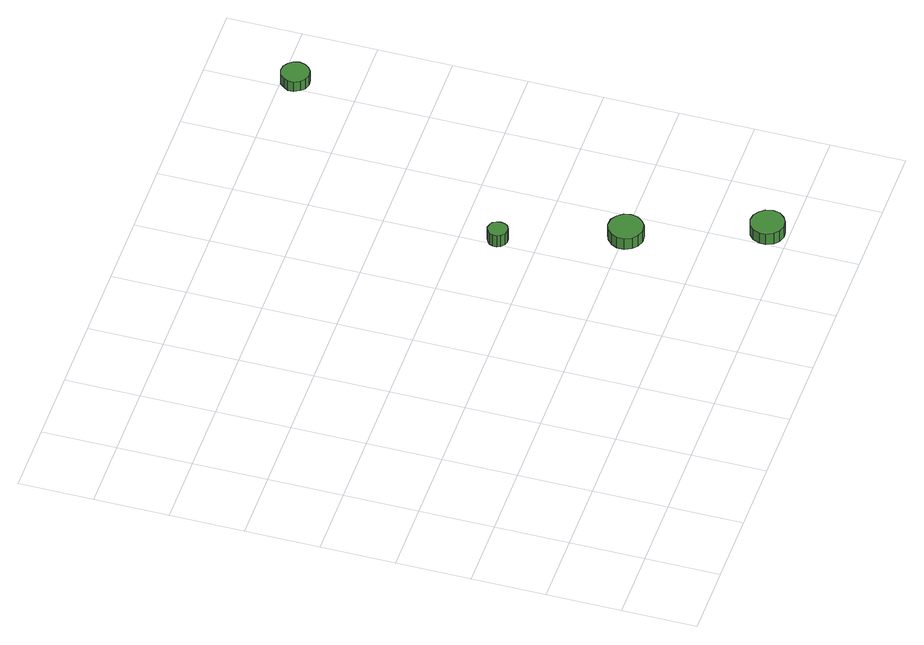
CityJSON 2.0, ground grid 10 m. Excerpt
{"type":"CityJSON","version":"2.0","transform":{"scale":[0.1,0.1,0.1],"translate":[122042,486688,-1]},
"CityObjects":{
"tree1":{"type":"SolitaryVegetationObject","attributes":{"function":"something"}},
"tree2":{"type":"SolitaryVegetationObject","attributes":{"function":"something"},"geometry":[{"type":"MultiSurface","lod":"1","boundaries":[[[0,1,2,3,4,5,6,7,8,9,10,11,12,13,14]],[[15,16,17,18,19,20,21,22,23,24,25,26,27,28,29]],[[0,29,28,1]],[[1,28,27,2]],[[2,27,26,3]],[[3,26,25,4]],[[4,25,24,5]],[[5,24,23,6]],[[6,23,22,7]],[[7,22,21,8]],[[8,21,20,9]],[[9,20,19,10]],[[10,19,18,11]],[[11,18,17,12]],[[12,17,16,13]],[[13,16,15,14]],[[14,15,29,0]]]}]},
"tree3":{"type":"SolitaryVegetationObject","attributes":{"function":"something"},"geometry":[{"type":"MultiSurface","lod":"1","boundaries":[[[30,31,32,33,34,35,36,37,38,39,40,41,42,43,44]],[[45,46,47,48,49,50,51,52,53,54,55,56,57,58,59]],[[30,59,58,31]],[[31,58,57,32]],[[32,57,56,33]],[[33,56,55,34]],[[34,55,54,35]],[[35,54,53,36]],[[36,53,52,37]],[[37,52,51,38]],[[38,51,50,39]],[[39,50,49,40]],[[40,49,48,41]],[[41,48,47,42]],[[42,47,46,43]],[[43,46,45,44]],[[44,45,59,30]]]}]},
"tree4":{"type":"SolitaryVegetationObject","attributes":{"function":"something"},"geometry":[{"type":"MultiSurface","lod":"1","boundaries":[[[60,61,62,63,64,65,66,67,68,69,70,71,72,73,74]],[[75,76,77,78,79,80,81,82,83,84,85,86,87,88,89]],[[60,89,88,61]],[[61,88,87,62]],[[62,87,86,63]],[[63,86,85,64]],[[64,85,84,65]],[[65,84,83,66]],[[66,83,82,67]],[[67,82,81,68]],[[68,81,80,69]],[[69,80,79,70]],[[70,79,78,71]],[[71,78,77,72]],[[72,77,76,73]],[[73,76,75,74]],[[74,75,89,60]]]}]},
"tree5":{"type":"SolitaryVegetationObject","attributes":{"function":"something"}},
"tree6":{"type":"SolitaryVegetationObject","attributes":{"function":"something"}},
"tree7":{"type":"SolitaryVegetationObject","attributes":{"function":"something"},"geometry":[{"type":"MultiSurface","lod":"1","boundaries":[[[90,91,92,93,94,95,96,97,98,99,100,101,102,103,104]],[[105,106,107,108,109,110,111,112,113,114,115,116,117,118,119]],[[90,119,118,91]],[[91,118,117,92]],[[92,117,116,93]],[[93,116,115,94]],[[94,115,114,95]],[[95,114,113,96]],[[96,113,112,97]],[[97,112,111,98]],[[98,111,110,99]],[[99,110,109,100]],[[100,109,108,101]],[[101,108,107,102]],[[102,107,106,103]],[[103,106,105,104]],[[104,105,119,90]]]}]}
},
"vertices":[
[523,352,27],[522,357,27],[519,362,27],[514,364,27],[509,365,27],[504,363,27],[499,359,27],[497,354,27],[497,349,27],[499,344,27],[504,340,27],[509,339,27],[514,339,27],[519,342,27],[522,346,27],[522,346,8],[519,342,8],[514,339,8],[509,339,8],[504,340,8],[499,344,8],[497,349,8],[497,354,8],[499,359,8],[504,363,8],[509,365,8],[514,364,8],[519,362,8],[522,357,8],[523,352,8],
[586,198,26],[584,207,26],[578,215,26],[570,220,26],[560,221,26],[551,218,26],[544,211,26],[540,203,26],[540,193,26],[544,184,26],[551,178,26],[560,175,26],[570,176,26],[578,181,26],[584,189,26],[584,189,8],[578,181,8],[570,176,8],[560,175,8],[551,178,8],[544,184,8],[540,193,8],[540,203,8],[544,211,8],[551,218,8],[560,221,8],[570,220,8],[578,215,8],[584,207,8],[586,198,8],
[646,28,26],[644,38,26],[638,45,26],[630,50,26],[621,51,26],[612,48,26],[605,42,26],[601,33,26],[601,24,26],[605,15,26],[612,9,26],[621,6,26],[630,7,26],[638,12,26],[644,19,26],[644,19,8],[638,12,8],[630,7,8],[621,6,8],[612,9,8],[605,15,8],[601,24,8],[601,33,8],[605,42,8],[612,48,8],[621,51,8],[630,50,8],[638,45,8],[644,38,8],[646,28,8],
[731,682,27],[729,690,27],[724,696,27],[718,700,27],[710,701,27],[702,698,27],[697,693,27],[693,686,27],[693,678,27],[697,671,27],[702,666,27],[710,663,27],[718,664,27],[724,668,27],[729,674,27],[729,674,11],[724,668,11],[718,664,11],[710,663,11],[702,666,11],[697,671,11],[693,678,11],[693,686,11],[697,693,11],[702,698,11],[710,701,11],[718,700,11],[724,696,11],[729,690,11],[731,682,11]
]}
